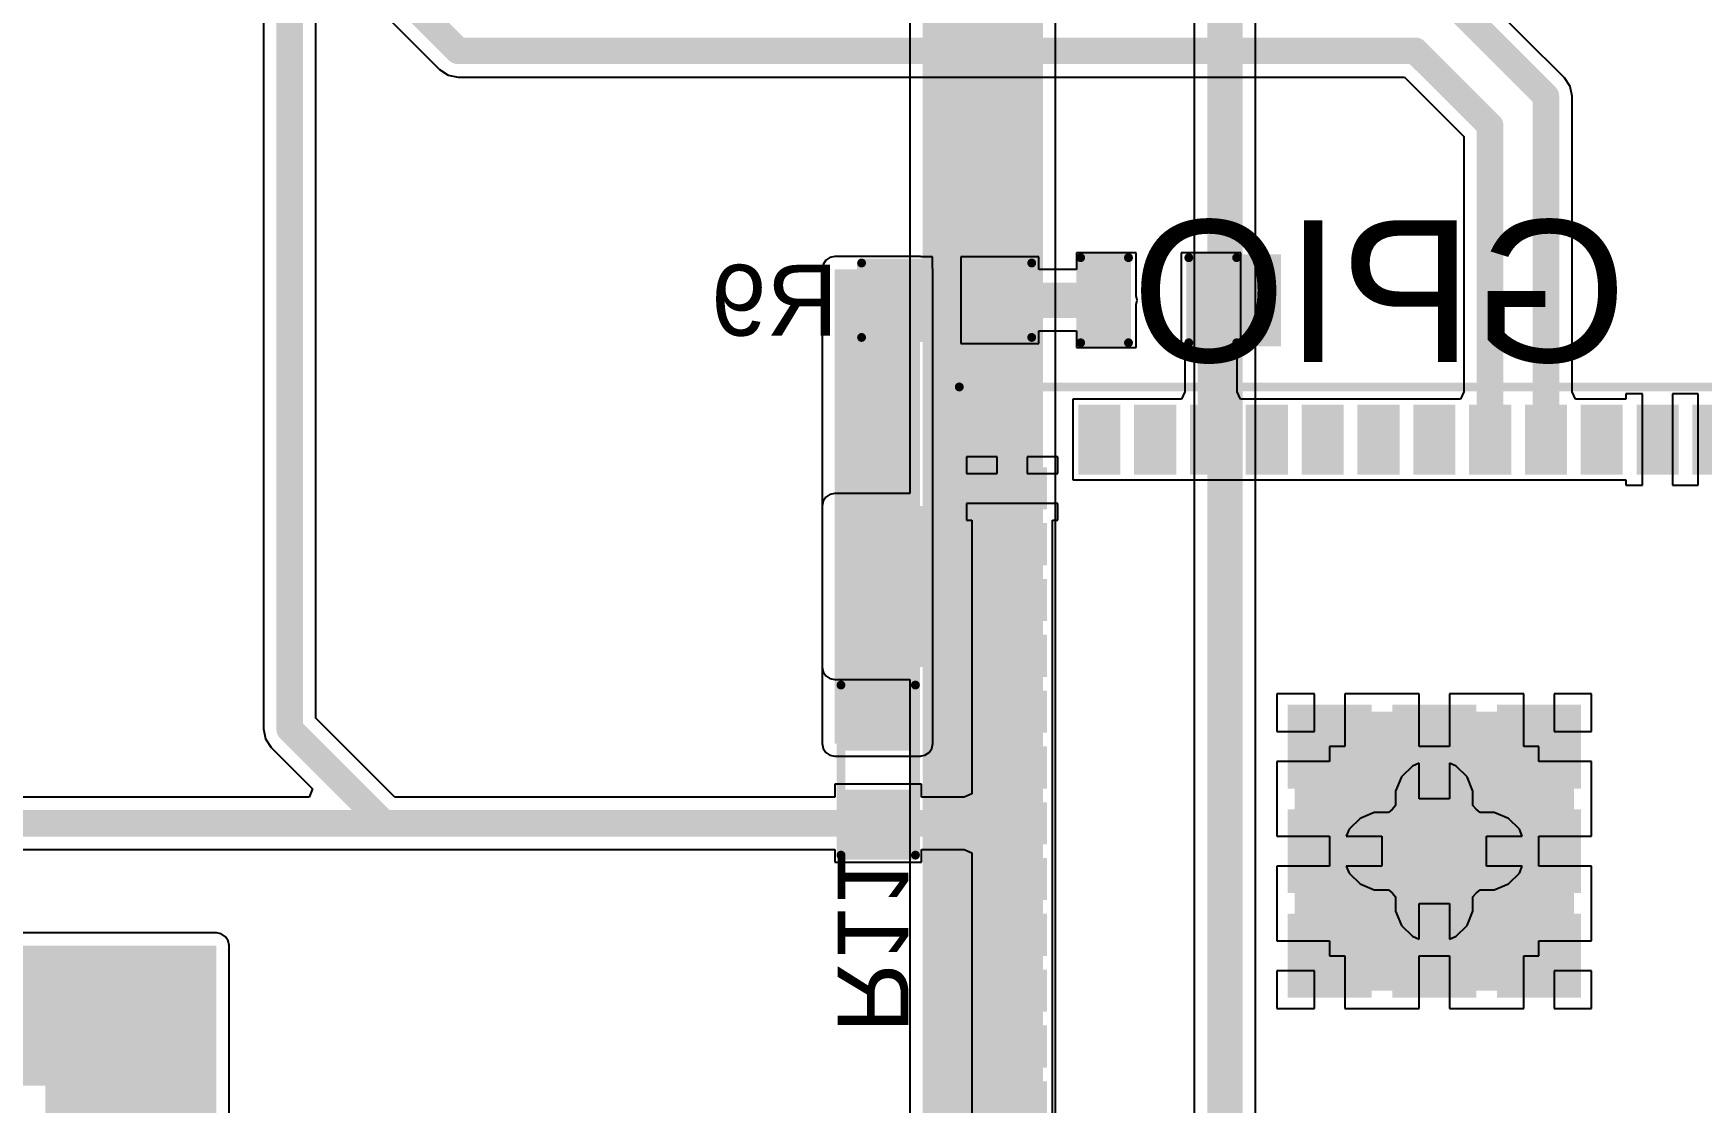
# Model space of a CAD drawing. Header units: millimetres. Extents: x -8 to 110, y -24 to 86.
# Drawn here: x 52.59 to 76.49, y 38.26 to 53.59 of the extents above; entities that cross this region are included whole.
import ezdxf

# ---------------------------------------------------------------- set-up
doc = ezdxf.new("R2010")
doc.units = ezdxf.units.MM
for name, color, linetype in [('BottomLayer', 5, 'Continuous'), ('BottomOverlay', 54, 'Continuous'), ('BottomPaste', 16, 'Continuous'), ('BottomSolder', 6, 'Continuous'), ('TopLayer', 1, 'Continuous'), ('TopSolder', 216, 'Continuous'), ('ViaHoleLayer', 16, 'Continuous')]:
    doc.layers.add(name, color=color, linetype=linetype)
doc.styles.add('Arial', font='', dxfattribs={"height": 0.2})
doc.styles.get('Arial').set_extended_font_data('Arial')

# ---------------------------------------------------------------- blocks, each defined once
blk = doc.blocks.new('ESP32_MINI_1_N4_B_4')
at = {"layer": 'BottomLayer'}
for points in [[(-5.4, 5.65), (-5.4, 6.45), (-5, 6.45), (-5, 5.65)], [(-4.6, 5.65), (-4.6, 6.45), (-4.2, 6.45), (-4.2, 5.65)], [(-3.8, 5.65), (-3.8, 6.45), (-3.4, 6.45), (-3.4, 5.65)], [(-3, 5.65), (-3, 6.45), (-2.6, 6.45), (-2.6, 5.65)], [(-2.2, 5.65), (-2.2, 6.45), (-1.8, 6.45), (-1.8, 5.65)], [(-1.4, 5.65), (-1.4, 6.45), (-1, 6.45), (-1, 5.65)], [(-0.6, 5.65), (-0.6, 6.45), (-0.2, 6.45), (-0.2, 5.65)], [(0.2, 5.65), (0.2, 6.45), (0.6, 6.45), (0.6, 5.65)], [(1, 5.65), (1, 6.45), (1.4, 6.45), (1.4, 5.65)], [(1.8, 5.65), (1.8, 6.45), (2.2, 6.45), (2.2, 5.65)], [(2.6, 5.65), (2.6, 6.45), (3, 6.45), (3, 5.65)], [(3.4, 5.65), (3.4, 6.45), (3.8, 6.45), (3.8, 5.65)], [(4.2, 5.65), (4.2, 6.45), (4.6, 6.45), (4.6, 5.65)], [(5, 5.65), (5, 6.45), (5.4, 6.45), (5.4, 5.65)], [(-6.3, 5), (-5.5, 5), (-5.5, 4.6), (-6.3, 4.6)], [(5.5, 5), (6.3, 5), (6.3, 4.6), (5.5, 4.6)], [(-6.3, 4.2), (-5.5, 4.2), (-5.5, 3.8), (-6.3, 3.8)], [(5.5, 4.2), (6.3, 4.2), (6.3, 3.8), (5.5, 3.8)], [(-6.3, 3.4), (-5.5, 3.4), (-5.5, 3), (-6.3, 3)], [(5.5, 3.4), (6.3, 3.4), (6.3, 3), (5.5, 3)], [(-6.3, 2.6), (-5.5, 2.6), (-5.5, 2.2), (-6.3, 2.2)], [(5.5, 2.6), (6.3, 2.6), (6.3, 2.2), (5.5, 2.2)], [(-2, 1), (-2, 2), (-1, 2), (-1, 1)], [(-0.5, 1), (-0.5, 2), (0.5, 2), (0.5, 1)], [(1, 1), (1, 2), (2, 2), (2, 1)], [(-6.3, 1.8), (-5.5, 1.8), (-5.5, 1.4), (-6.3, 1.4)], [(5.5, 1.8), (6.3, 1.8), (6.3, 1.4), (5.5, 1.4)], [(-6.3, 1), (-5.5, 1), (-5.5, 0.6), (-6.3, 0.6)], [(5.5, 1), (6.3, 1), (6.3, 0.6), (5.5, 0.6)], [(-1, -0.5), (-2, -0.5), (-2, 0.5), (-1, 0.5)], [(-0.5, 0.5), (0.5, 0.5), (0.5, -0.5), (-0.5, -0.5)], [(1, 0.5), (2, 0.5), (2, -0.5), (1, -0.5)], [(-6.3, 0.2), (-5.5, 0.2), (-5.5, -0.2), (-6.3, -0.2)], [(5.5, 0.2), (6.3, 0.2), (6.3, -0.2), (5.5, -0.2)], [(-6.3, -0.6), (-5.5, -0.6), (-5.5, -1), (-6.3, -1)], [(5.5, -0.6), (6.3, -0.6), (6.3, -1), (5.5, -1)], [(-1, -1), (-1, -2), (-2, -2), (-2, -1)], [(0.5, -1), (0.5, -2), (-0.5, -2), (-0.5, -1)], [(2, -1), (2, -2), (1, -2), (1, -1)], [(-6.3, -1.4), (-5.5, -1.4), (-5.5, -1.8), (-6.3, -1.8)], [(5.5, -1.4), (6.3, -1.4), (6.3, -1.8), (5.5, -1.8)], [(-6.3, -2.2), (-5.5, -2.2), (-5.5, -2.6), (-6.3, -2.6)], [(5.5, -2.2), (6.3, -2.2), (6.3, -2.6), (5.5, -2.6)], [(-6.3, -3), (-5.5, -3), (-5.5, -3.4), (-6.3, -3.4)], [(5.5, -3), (6.3, -3), (6.3, -3.4), (5.5, -3.4)], [(-6.3, -3.8), (-5.5, -3.8), (-5.5, -4.2), (-6.3, -4.2)], [(5.5, -3.8), (6.3, -3.8), (6.3, -4.2), (5.5, -4.2)], [(-6.3, -4.6), (-5.5, -4.6), (-5.5, -5), (-6.3, -5)], [(5.5, -4.6), (6.3, -4.6), (6.3, -5), (5.5, -5)], [(-5, -5.65), (-5, -6.45), (-5.4, -6.45), (-5.4, -5.65)], [(-4.2, -5.65), (-4.2, -6.45), (-4.6, -6.45), (-4.6, -5.65)], [(-3.4, -5.65), (-3.4, -6.45), (-3.8, -6.45), (-3.8, -5.65)], [(-2.6, -5.65), (-2.6, -6.45), (-3, -6.45), (-3, -5.65)], [(-1.8, -5.65), (-1.8, -6.45), (-2.2, -6.45), (-2.2, -5.65)], [(-1, -5.65), (-1, -6.45), (-1.4, -6.45), (-1.4, -5.65)], [(-0.2, -5.65), (-0.2, -6.45), (-0.6, -6.45), (-0.6, -5.65)], [(0.6, -5.65), (0.6, -6.45), (0.2, -6.45), (0.2, -5.65)], [(1.4, -5.65), (1.4, -6.45), (1, -6.45), (1, -5.65)], [(2.2, -5.65), (2.2, -6.45), (1.8, -6.45), (1.8, -5.65)], [(3, -5.65), (3, -6.45), (2.6, -6.45), (2.6, -5.65)], [(3.8, -5.65), (3.8, -6.45), (3.4, -6.45), (3.4, -5.65)], [(4.6, -5.65), (4.6, -6.45), (4.2, -6.45), (4.2, -5.65)], [(5.4, -5.65), (5.4, -6.45), (5, -6.45), (5, -5.65)]]:
    blk.add_hatch(color=5, dxfattribs=at).paths.add_polyline_path(points)
at = {"layer": 'BottomOverlay'}
for points in [[(-5.385, -5.124), (-4.928, -5.124), (-4.928, -4.473), (-5.385, -4.473)], [(-5.41, -11.811), (-4.699, -11.811), (-4.699, -7.645), (-5.41, -7.645)], [(-2.946, -7.645), (-3.658, -7.645), (-3.658, -11.811), (-2.946, -11.811)], [(-1.016, -9.271), (-1.016, -11.811), (-0.483, -11.811), (-0.483, -9.271)], [(-1.016, -9.804), (1.524, -9.804), (1.524, -9.271), (-1.016, -9.271)], [(0.991, -9.271), (0.991, -11.811), (1.524, -11.811), (1.524, -9.271)], [(3.531, -11.811), (3.531, -9.271), (2.997, -9.271), (2.997, -11.811)], [(2.997, -9.804), (5.537, -9.804), (5.537, -9.271), (2.997, -9.271)], [(5.004, -9.271), (5.004, -11.811), (5.537, -11.811), (5.537, -9.271)], [(-5.41, -11.811), (-2.946, -11.811), (-2.946, -11.277), (-5.41, -11.277)], [(-3.023, -11.811), (-0.483, -11.811), (-0.483, -11.277), (-3.023, -11.277)], [(0.991, -11.811), (3.531, -11.811), (3.531, -11.277), (0.991, -11.277)]]:
    blk.add_hatch(color=54, dxfattribs=at).paths.add_polyline_path(points)
at = {"layer": 'BottomPaste'}
for points in [[(-5.4, 5.65), (-5.4, 6.45), (-5, 6.45), (-5, 5.65)], [(-4.6, 5.65), (-4.6, 6.45), (-4.2, 6.45), (-4.2, 5.65)], [(-3.8, 5.65), (-3.8, 6.45), (-3.4, 6.45), (-3.4, 5.65)], [(-3, 5.65), (-3, 6.45), (-2.6, 6.45), (-2.6, 5.65)], [(-2.2, 5.65), (-2.2, 6.45), (-1.8, 6.45), (-1.8, 5.65)], [(-1.4, 5.65), (-1.4, 6.45), (-1, 6.45), (-1, 5.65)], [(-0.6, 5.65), (-0.6, 6.45), (-0.2, 6.45), (-0.2, 5.65)], [(0.2, 5.65), (0.2, 6.45), (0.6, 6.45), (0.6, 5.65)], [(1, 5.65), (1, 6.45), (1.4, 6.45), (1.4, 5.65)], [(1.8, 5.65), (1.8, 6.45), (2.2, 6.45), (2.2, 5.65)], [(2.6, 5.65), (2.6, 6.45), (3, 6.45), (3, 5.65)], [(3.4, 5.65), (3.4, 6.45), (3.8, 6.45), (3.8, 5.65)], [(4.2, 5.65), (4.2, 6.45), (4.6, 6.45), (4.6, 5.65)], [(5, 5.65), (5, 6.45), (5.4, 6.45), (5.4, 5.65)], [(-6.3, 5), (-5.5, 5), (-5.5, 4.6), (-6.3, 4.6)], [(5.5, 5), (6.3, 5), (6.3, 4.6), (5.5, 4.6)], [(-6.3, 4.2), (-5.5, 4.2), (-5.5, 3.8), (-6.3, 3.8)], [(5.5, 4.2), (6.3, 4.2), (6.3, 3.8), (5.5, 3.8)], [(-6.3, 3.4), (-5.5, 3.4), (-5.5, 3), (-6.3, 3)], [(5.5, 3.4), (6.3, 3.4), (6.3, 3), (5.5, 3)], [(-6.3, 2.6), (-5.5, 2.6), (-5.5, 2.2), (-6.3, 2.2)], [(5.5, 2.6), (6.3, 2.6), (6.3, 2.2), (5.5, 2.2)], [(-2, 1), (-2, 2), (-1, 2), (-1, 1)], [(-0.5, 1), (-0.5, 2), (0.5, 2), (0.5, 1)], [(1, 1), (1, 2), (2, 2), (2, 1)], [(-6.3, 1.8), (-5.5, 1.8), (-5.5, 1.4), (-6.3, 1.4)], [(5.5, 1.8), (6.3, 1.8), (6.3, 1.4), (5.5, 1.4)], [(-6.3, 1), (-5.5, 1), (-5.5, 0.6), (-6.3, 0.6)], [(5.5, 1), (6.3, 1), (6.3, 0.6), (5.5, 0.6)], [(-1, -0.5), (-2, -0.5), (-2, 0.5), (-1, 0.5)], [(-0.5, 0.5), (0.5, 0.5), (0.5, -0.5), (-0.5, -0.5)], [(1, 0.5), (2, 0.5), (2, -0.5), (1, -0.5)], [(-6.3, 0.2), (-5.5, 0.2), (-5.5, -0.2), (-6.3, -0.2)], [(5.5, 0.2), (6.3, 0.2), (6.3, -0.2), (5.5, -0.2)], [(-6.3, -0.6), (-5.5, -0.6), (-5.5, -1), (-6.3, -1)], [(5.5, -0.6), (6.3, -0.6), (6.3, -1), (5.5, -1)], [(-1, -1), (-1, -2), (-2, -2), (-2, -1)], [(0.5, -1), (0.5, -2), (-0.5, -2), (-0.5, -1)], [(2, -1), (2, -2), (1, -2), (1, -1)], [(-6.3, -1.4), (-5.5, -1.4), (-5.5, -1.8), (-6.3, -1.8)], [(5.5, -1.4), (6.3, -1.4), (6.3, -1.8), (5.5, -1.8)], [(-6.3, -2.2), (-5.5, -2.2), (-5.5, -2.6), (-6.3, -2.6)], [(5.5, -2.2), (6.3, -2.2), (6.3, -2.6), (5.5, -2.6)], [(-6.3, -3), (-5.5, -3), (-5.5, -3.4), (-6.3, -3.4)], [(5.5, -3), (6.3, -3), (6.3, -3.4), (5.5, -3.4)], [(-6.3, -3.8), (-5.5, -3.8), (-5.5, -4.2), (-6.3, -4.2)], [(5.5, -3.8), (6.3, -3.8), (6.3, -4.2), (5.5, -4.2)], [(-6.3, -4.6), (-5.5, -4.6), (-5.5, -5), (-6.3, -5)], [(5.5, -4.6), (6.3, -4.6), (6.3, -5), (5.5, -5)], [(-5, -5.65), (-5, -6.45), (-5.4, -6.45), (-5.4, -5.65)], [(-4.2, -5.65), (-4.2, -6.45), (-4.6, -6.45), (-4.6, -5.65)], [(-3.4, -5.65), (-3.4, -6.45), (-3.8, -6.45), (-3.8, -5.65)], [(-2.6, -5.65), (-2.6, -6.45), (-3, -6.45), (-3, -5.65)], [(-1.8, -5.65), (-1.8, -6.45), (-2.2, -6.45), (-2.2, -5.65)], [(-1, -5.65), (-1, -6.45), (-1.4, -6.45), (-1.4, -5.65)], [(-0.2, -5.65), (-0.2, -6.45), (-0.6, -6.45), (-0.6, -5.65)], [(0.6, -5.65), (0.6, -6.45), (0.2, -6.45), (0.2, -5.65)], [(1.4, -5.65), (1.4, -6.45), (1, -6.45), (1, -5.65)], [(2.2, -5.65), (2.2, -6.45), (1.8, -6.45), (1.8, -5.65)], [(3, -5.65), (3, -6.45), (2.6, -6.45), (2.6, -5.65)], [(3.8, -5.65), (3.8, -6.45), (3.4, -6.45), (3.4, -5.65)], [(4.6, -5.65), (4.6, -6.45), (4.2, -6.45), (4.2, -5.65)], [(5.4, -5.65), (5.4, -6.45), (5, -6.45), (5, -5.65)]]:
    blk.add_hatch(color=16, dxfattribs=at).paths.add_polyline_path(points)
at = {"layer": 'BottomSolder'}
for points in [[(-5.502, 5.548), (-5.502, 6.552), (-4.898, 6.552), (-4.898, 5.548)], [(-4.702, 5.548), (-4.702, 6.552), (-4.098, 6.552), (-4.098, 5.548)], [(-3.902, 5.548), (-3.902, 6.552), (-3.298, 6.552), (-3.298, 5.548)], [(-3.102, 5.548), (-3.102, 6.552), (-2.498, 6.552), (-2.498, 5.548)], [(-2.302, 5.548), (-2.302, 6.552), (-1.698, 6.552), (-1.698, 5.548)], [(-1.502, 5.548), (-1.502, 6.552), (-0.898, 6.552), (-0.898, 5.548)], [(-0.702, 5.548), (-0.702, 6.552), (-0.098, 6.552), (-0.098, 5.548)], [(0.098, 5.548), (0.098, 6.552), (0.702, 6.552), (0.702, 5.548)], [(0.898, 5.548), (0.898, 6.552), (1.502, 6.552), (1.502, 5.548)], [(1.698, 5.548), (1.698, 6.552), (2.302, 6.552), (2.302, 5.548)], [(2.498, 5.548), (2.498, 6.552), (3.102, 6.552), (3.102, 5.548)], [(3.298, 5.548), (3.298, 6.552), (3.902, 6.552), (3.902, 5.548)], [(4.098, 5.548), (4.098, 6.552), (4.702, 6.552), (4.702, 5.548)], [(4.898, 5.548), (4.898, 6.552), (5.502, 6.552), (5.502, 5.548)], [(-6.402, 5.102), (-5.398, 5.102), (-5.398, 4.498), (-6.402, 4.498)], [(5.398, 5.102), (6.402, 5.102), (6.402, 4.498), (5.398, 4.498)], [(-6.402, 4.302), (-5.398, 4.302), (-5.398, 3.698), (-6.402, 3.698)], [(5.398, 4.302), (6.402, 4.302), (6.402, 3.698), (5.398, 3.698)], [(-6.402, 3.502), (-5.398, 3.502), (-5.398, 2.898), (-6.402, 2.898)], [(5.398, 3.502), (6.402, 3.502), (6.402, 2.898), (5.398, 2.898)], [(-6.402, 2.702), (-5.398, 2.702), (-5.398, 2.098), (-6.402, 2.098)], [(5.398, 2.702), (6.402, 2.702), (6.402, 2.098), (5.398, 2.098)], [(-2.102, 0.898), (-2.102, 2.102), (-0.898, 2.102), (-0.898, 0.898)], [(-0.602, 0.898), (-0.602, 2.102), (0.602, 2.102), (0.602, 0.898)], [(0.898, 0.898), (0.898, 2.102), (2.102, 2.102), (2.102, 0.898)], [(-6.402, 1.902), (-5.398, 1.902), (-5.398, 1.298), (-6.402, 1.298)], [(5.398, 1.902), (6.402, 1.902), (6.402, 1.298), (5.398, 1.298)], [(-6.402, 1.102), (-5.398, 1.102), (-5.398, 0.498), (-6.402, 0.498)], [(5.398, 1.102), (6.402, 1.102), (6.402, 0.498), (5.398, 0.498)], [(-0.898, -0.602), (-2.102, -0.602), (-2.102, 0.602), (-0.898, 0.602)], [(-0.602, 0.602), (0.602, 0.602), (0.602, -0.602), (-0.602, -0.602)], [(0.898, 0.602), (2.102, 0.602), (2.102, -0.602), (0.898, -0.602)], [(-6.402, 0.302), (-5.398, 0.302), (-5.398, -0.302), (-6.402, -0.302)], [(5.398, 0.302), (6.402, 0.302), (6.402, -0.302), (5.398, -0.302)], [(-6.402, -0.498), (-5.398, -0.498), (-5.398, -1.102), (-6.402, -1.102)], [(5.398, -0.498), (6.402, -0.498), (6.402, -1.102), (5.398, -1.102)], [(-0.898, -0.898), (-0.898, -2.102), (-2.102, -2.102), (-2.102, -0.898)], [(0.602, -0.898), (0.602, -2.102), (-0.602, -2.102), (-0.602, -0.898)], [(2.102, -0.898), (2.102, -2.102), (0.898, -2.102), (0.898, -0.898)], [(-6.402, -1.298), (-5.398, -1.298), (-5.398, -1.902), (-6.402, -1.902)], [(5.398, -1.298), (6.402, -1.298), (6.402, -1.902), (5.398, -1.902)], [(-6.402, -2.098), (-5.398, -2.098), (-5.398, -2.702), (-6.402, -2.702)], [(5.398, -2.098), (6.402, -2.098), (6.402, -2.702), (5.398, -2.702)], [(-6.402, -2.898), (-5.398, -2.898), (-5.398, -3.502), (-6.402, -3.502)], [(5.398, -2.898), (6.402, -2.898), (6.402, -3.502), (5.398, -3.502)], [(-6.402, -3.698), (-5.398, -3.698), (-5.398, -4.302), (-6.402, -4.302)], [(5.398, -3.698), (6.402, -3.698), (6.402, -4.302), (5.398, -4.302)], [(-6.402, -4.498), (-5.398, -4.498), (-5.398, -5.102), (-6.402, -5.102)], [(5.398, -4.498), (6.402, -4.498), (6.402, -5.102), (5.398, -5.102)], [(-4.898, -5.548), (-4.898, -6.552), (-5.502, -6.552), (-5.502, -5.548)], [(-4.098, -5.548), (-4.098, -6.552), (-4.702, -6.552), (-4.702, -5.548)], [(-3.298, -5.548), (-3.298, -6.552), (-3.902, -6.552), (-3.902, -5.548)], [(-2.498, -5.548), (-2.498, -6.552), (-3.102, -6.552), (-3.102, -5.548)], [(-1.698, -5.548), (-1.698, -6.552), (-2.302, -6.552), (-2.302, -5.548)], [(-0.898, -5.548), (-0.898, -6.552), (-1.502, -6.552), (-1.502, -5.548)], [(-0.098, -5.548), (-0.098, -6.552), (-0.702, -6.552), (-0.702, -5.548)], [(0.702, -5.548), (0.702, -6.552), (0.098, -6.552), (0.098, -5.548)], [(1.502, -5.548), (1.502, -6.552), (0.898, -6.552), (0.898, -5.548)], [(2.302, -5.548), (2.302, -6.552), (1.698, -6.552), (1.698, -5.548)], [(3.102, -5.548), (3.102, -6.552), (2.498, -6.552), (2.498, -5.548)], [(3.902, -5.548), (3.902, -6.552), (3.298, -6.552), (3.298, -5.548)], [(4.702, -5.548), (4.702, -6.552), (4.098, -6.552), (4.098, -5.548)], [(5.502, -5.548), (5.502, -6.552), (4.898, -6.552), (4.898, -5.548)]]:
    blk.add_hatch(color=6, dxfattribs=at).paths.add_polyline_path(points)
at = {"layer": 'BottomOverlay'}
for points, const_width in [([(-6.629, 6.807), (-6.629, -7.15)], 0.127), ([(-6.629, 6.807), (6.655, 6.807)], 0.127), ([(6.655, 6.807), (6.655, -7.15)], 0.127), ([(-6.655, -4.699), (-6.655, -4.953)], 0.3), ([(-6.655, -4.699), (-6.528, -4.826)], 0.3), ([(-6.528, -4.826), (-6.655, -4.953)], 0.3), ([(-6.629, -7.15), (6.642, -7.15)], 0.127), ([(-6.629, -7.15), (-6.629, -12.268)], 0.127), ([(6.655, -7.15), (6.655, -12.268)], 0.127), ([(-6.629, -12.268), (6.655, -12.268)], 0.127)]:
    blk.add_lwpolyline(points, dxfattribs=dict(at, const_width=const_width))
for points, const_width in [([(-6.661, 6.807, 1), (-6.598, 6.807, 1)], 0.0635), ([(-6.661, 6.807, 1), (-6.598, 6.807, 1)], 0.0635), ([(6.623, 6.807, 1), (6.687, 6.807, 1)], 0.0635), ([(6.623, 6.807, 1), (6.687, 6.807, 1)], 0.0635), ([(-6.73, -4.699, 1), (-6.58, -4.699, 1)], 0.15), ([(-6.73, -4.699, 1), (-6.58, -4.699, 1)], 0.15), ([(-6.603, -4.826, 1), (-6.453, -4.826, 1)], 0.15), ([(-6.603, -4.826, 1), (-6.453, -4.826, 1)], 0.15), ([(-6.73, -4.953, 1), (-6.58, -4.953, 1)], 0.15), ([(-6.73, -4.953, 1), (-6.58, -4.953, 1)], 0.15), ([(-6.661, -7.15, 1), (-6.598, -7.15, 1)], 0.0635), ([(-6.661, -7.15, 1), (-6.598, -7.15, 1)], 0.0635), ([(-6.661, -7.15, 1), (-6.598, -7.15, 1)], 0.0635), ([(6.61, -7.15, 1), (6.674, -7.15, 1)], 0.0635), ([(6.623, -7.15, 1), (6.687, -7.15, 1)], 0.0635), ([(6.623, -7.15, 1), (6.687, -7.15, 1)], 0.0635), ([(-6.661, -12.268, 1), (-6.598, -12.268, 1)], 0.0635), ([(-6.661, -12.268, 1), (-6.598, -12.268, 1)], 0.0635), ([(6.623, -12.268, 1), (6.687, -12.268, 1)], 0.0635), ([(6.623, -12.268, 1), (6.687, -12.268, 1)], 0.0635)]:
    blk.add_lwpolyline(points, format="xyb", close=True, dxfattribs=dict(at, const_width=const_width))
blk = doc.blocks.new('R___0603_B_12')
at = {"layer": 'BottomLayer'}
for points in [[(-1.143, -0.4445), (-1.143, 0.4445), (-0.381, 0.4445), (-0.381, -0.4445)], [(0.381, -0.4445), (0.381, 0.4445), (1.143, 0.4445), (1.143, -0.4445)]]:
    blk.add_hatch(color=5, dxfattribs=at).paths.add_polyline_path(points)
at = {"layer": 'BottomPaste'}
for points in [[(-1.143, -0.4445), (-1.143, 0.4445), (-0.381, 0.4445), (-0.381, -0.4445)], [(0.381, -0.4445), (0.381, 0.4445), (1.143, 0.4445), (1.143, -0.4445)]]:
    blk.add_hatch(color=16, dxfattribs=at).paths.add_polyline_path(points)
at = {"layer": 'BottomSolder'}
for points in [[(-1.2446, -0.5461), (-1.2446, 0.5461), (-0.2794, 0.5461), (-0.2794, -0.5461)], [(0.2794, -0.5461), (0.2794, 0.5461), (1.2446, 0.5461), (1.2446, -0.5461)]]:
    blk.add_hatch(color=6, dxfattribs=at).paths.add_polyline_path(points)
at = {"layer": 'BottomOverlay', "const_width": 0.127}
for points in [[(-1.2192, 0.5334), (1.2192, 0.5334)], [(-1.2192, 0.5334), (-1.2192, -0.5334)], [(1.2192, 0.5334), (1.2192, -0.5334)], [(-1.2192, -0.5334), (1.2192, -0.5334)]]:
    blk.add_lwpolyline(points, dxfattribs=at)
at = {"layer": 'BottomOverlay', "const_width": 0.0635}
for points in [[(-1.25095, 0.5334, 1), (-1.18745, 0.5334, 1)], [(-1.25095, 0.5334, 1), (-1.18745, 0.5334, 1)], [(1.18745, 0.5334, 1), (1.25095, 0.5334, 1)], [(1.18745, 0.5334, 1), (1.25095, 0.5334, 1)], [(-1.25095, -0.5334, 1), (-1.18745, -0.5334, 1)], [(-1.25095, -0.5334, 1), (-1.18745, -0.5334, 1)], [(1.18745, -0.5334, 1), (1.25095, -0.5334, 1)], [(1.18745, -0.5334, 1), (1.25095, -0.5334, 1)]]:
    blk.add_lwpolyline(points, format="xyb", close=True, dxfattribs=at)
blk = doc.blocks.new('R___0603_B_14')
at = {"layer": 'BottomLayer'}
for points in [[(-1.143, -0.4445), (-1.143, 0.4445), (-0.381, 0.4445), (-0.381, -0.4445)], [(0.381, -0.4445), (0.381, 0.4445), (1.143, 0.4445), (1.143, -0.4445)]]:
    blk.add_hatch(color=5, dxfattribs=at).paths.add_polyline_path(points)
at = {"layer": 'BottomPaste'}
for points in [[(-1.143, -0.4445), (-1.143, 0.4445), (-0.381, 0.4445), (-0.381, -0.4445)], [(0.381, -0.4445), (0.381, 0.4445), (1.143, 0.4445), (1.143, -0.4445)]]:
    blk.add_hatch(color=16, dxfattribs=at).paths.add_polyline_path(points)
at = {"layer": 'BottomSolder'}
for points in [[(-1.2446, -0.5461), (-1.2446, 0.5461), (-0.2794, 0.5461), (-0.2794, -0.5461)], [(0.2794, -0.5461), (0.2794, 0.5461), (1.2446, 0.5461), (1.2446, -0.5461)]]:
    blk.add_hatch(color=6, dxfattribs=at).paths.add_polyline_path(points)
at = {"layer": 'BottomOverlay', "const_width": 0.127}
for points in [[(1.2192, 0.5334), (-1.2192, 0.5334)], [(-1.2192, 0.5334), (-1.2192, -0.5334)], [(1.2192, 0.5334), (1.2192, -0.5334)], [(1.2192, -0.5334), (-1.2192, -0.5334)]]:
    blk.add_lwpolyline(points, dxfattribs=at)
at = {"layer": 'BottomOverlay', "const_width": 0.0635}
for points in [[(-1.25095, 0.5334, 1), (-1.18745, 0.5334, 1)], [(-1.25095, 0.5334, 1), (-1.18745, 0.5334, 1)], [(1.18745, 0.5334, 1), (1.25095, 0.5334, 1)], [(1.18745, 0.5334, 1), (1.25095, 0.5334, 1)], [(-1.25095, -0.5334, 1), (-1.18745, -0.5334, 1)], [(-1.25095, -0.5334, 1), (-1.18745, -0.5334, 1)], [(1.18745, -0.5334, 1), (1.25095, -0.5334, 1)], [(1.18745, -0.5334, 1), (1.25095, -0.5334, 1)]]:
    blk.add_lwpolyline(points, format="xyb", close=True, dxfattribs=at)
blk = doc.blocks.new('LED_0603_B_31')
at = {"layer": 'BottomLayer'}
for points in [[(-1, 0.5), (-0.5, 0.5), (-0.5, -0.5), (-1, -0.5)], [(0.5, 0.5), (1, 0.5), (1, -0.5), (0.5, -0.5)]]:
    blk.add_hatch(color=5, dxfattribs=at).paths.add_polyline_path(points)
at = {"layer": 'BottomOverlay'}
blk.add_hatch(color=54, dxfattribs=at).paths.add_polyline_path([(1.118, -0.66), (1.753, -0.66), (1.753, 0.66), (1.118, 0.66)])
at = {"layer": 'BottomPaste'}
for points in [[(-1, 0.5), (-0.5, 0.5), (-0.5, -0.5), (-1, -0.5)], [(0.5, 0.5), (1, 0.5), (1, -0.5), (0.5, -0.5)]]:
    blk.add_hatch(color=16, dxfattribs=at).paths.add_polyline_path(points)
at = {"layer": 'BottomSolder'}
for points in [[(-1.102, 0.602), (-0.398, 0.602), (-0.398, -0.602), (-1.102, -0.602)], [(0.398, 0.602), (1.102, 0.602), (1.102, -0.602), (0.398, -0.602)]]:
    blk.add_hatch(color=6, dxfattribs=at).paths.add_polyline_path(points)
at = {"layer": 'BottomOverlay', "const_width": 0.127}
for points in [[(-1.118, -0.61), (-1.118, 0.61)], [(-1.118, 0.61), (-0.432, 0.61)], [(0.432, 0.61), (1.118, 0.61)], [(1.118, -0.61), (1.118, 0.61)], [(-1.118, -0.61), (-0.432, -0.61)], [(0.432, -0.61), (1.118, -0.61)]]:
    blk.add_lwpolyline(points, dxfattribs=at)
at = {"layer": 'BottomOverlay', "const_width": 0.0635}
for points in [[(-1.149, 0.61, 1), (-1.086, 0.61, 1)], [(-1.149, 0.61, 1), (-1.086, 0.61, 1)], [(-0.464, 0.61, 1), (-0.4, 0.61, 1)], [(0.4, 0.61, 1), (0.464, 0.61, 1)], [(1.086, 0.61, 1), (1.149, 0.61, 1)], [(1.086, 0.61, 1), (1.149, 0.61, 1)], [(-1.149, -0.61, 1), (-1.086, -0.61, 1)], [(-1.149, -0.61, 1), (-1.086, -0.61, 1)], [(-0.464, -0.61, 1), (-0.4, -0.61, 1)], [(0.4, -0.61, 1), (0.464, -0.61, 1)], [(1.086, -0.61, 1), (1.149, -0.61, 1)], [(1.086, -0.61, 1), (1.149, -0.61, 1)]]:
    blk.add_lwpolyline(points, format="xyb", close=True, dxfattribs=at)

msp = doc.modelspace()

# ---------------------------------------------------------------- hatches: boundary and pattern name
at = {"layer": 'BottomLayer'}
for points in [[(64.07, 43.41), (65.293, 43.41), (65.293, 50.209), (64.07, 50.209)], [(64.07, 49.067), (65.293, 49.067), (65.293, 49.956), (64.07, 49.956)], [(70.662, 39.867), (74.662, 39.867), (74.662, 43.867), (70.662, 43.867)]]:
    msp.add_hatch(color=5, dxfattribs=at).paths.add_polyline_path(points)
h = msp.add_hatch(color=5, dxfattribs=at)
edge = h.paths.add_edge_path()
edge.add_arc((64.921, 46.209), 0.3, 0, 360)
h = msp.add_hatch(color=5, dxfattribs=at)
edge = h.paths.add_edge_path()
edge.add_arc((64.921, 45.013), 0.3, 0, 360)
h = msp.add_hatch(color=5, dxfattribs=at)
edge = h.paths.add_edge_path()
edge.add_arc((72.662, 42.617), 0.3, 0, 360)
h = msp.add_hatch(color=5, dxfattribs=at)
edge = h.paths.add_edge_path()
edge.add_arc((71.912, 41.867), 0.3, 0, 360)
h = msp.add_hatch(color=5, dxfattribs=at)
edge = h.paths.add_edge_path()
edge.add_arc((73.412, 41.867), 0.3, 0, 360)
h = msp.add_hatch(color=5, dxfattribs=at)
edge = h.paths.add_edge_path()
edge.add_arc((72.662, 41.117), 0.3, 0, 360)
at = {"layer": 'BottomSolder'}
h = msp.add_hatch(color=6, dxfattribs=at)
edge = h.paths.add_edge_path()
edge.add_arc((64.921, 46.209), 0.402, 0, 360)
h = msp.add_hatch(color=6, dxfattribs=at)
edge = h.paths.add_edge_path()
edge.add_arc((64.921, 45.013), 0.402, 0, 360)
h = msp.add_hatch(color=6, dxfattribs=at)
edge = h.paths.add_edge_path()
edge.add_arc((72.662, 42.617), 0.402, 0, 360)
h = msp.add_hatch(color=6, dxfattribs=at)
edge = h.paths.add_edge_path()
edge.add_arc((71.912, 41.867), 0.402, 0, 360)
h = msp.add_hatch(color=6, dxfattribs=at)
edge = h.paths.add_edge_path()
edge.add_arc((73.412, 41.867), 0.402, 0, 360)
h = msp.add_hatch(color=6, dxfattribs=at)
edge = h.paths.add_edge_path()
edge.add_arc((72.662, 41.117), 0.402, 0, 360)
at = {"layer": 'TopLayer'}
for points in [[(65.328, 31.319), (67.054, 31.319), (67.054, 57.215), (65.328, 57.215)], [(64.07, 44.507), (67.054, 44.507), (67.054, 46.813), (64.07, 46.813)], [(24.155, 38.506), (55.21, 38.506), (55.21, 40.513), (24.155, 40.513)], [(52.759, 10.369), (55.21, 10.369), (55.21, 40.513), (52.759, 40.513)]]:
    msp.add_hatch(color=1, dxfattribs=at).paths.add_polyline_path(points)
h = msp.add_hatch(color=1, dxfattribs=at)
edge = h.paths.add_edge_path()
edge.add_arc((64.921, 46.209), 0.3, 0, 360)
h = msp.add_hatch(color=1, dxfattribs=at)
edge = h.paths.add_edge_path()
edge.add_arc((64.921, 45.013), 0.3, 0, 360)
h = msp.add_hatch(color=1, dxfattribs=at)
edge = h.paths.add_edge_path()
edge.add_arc((72.662, 42.617), 0.3, 0, 360)
h = msp.add_hatch(color=1, dxfattribs=at)
edge = h.paths.add_edge_path()
edge.add_arc((71.912, 41.867), 0.3, 0, 360)
h = msp.add_hatch(color=1, dxfattribs=at)
edge = h.paths.add_edge_path()
edge.add_arc((73.412, 41.867), 0.3, 0, 360)
h = msp.add_hatch(color=1, dxfattribs=at)
edge = h.paths.add_edge_path()
edge.add_arc((72.662, 41.117), 0.3, 0, 360)
at = {"layer": 'TopSolder'}
h = msp.add_hatch(color=216, dxfattribs=at)
edge = h.paths.add_edge_path()
edge.add_arc((64.921, 46.209), 0.402, 0, 360)
h = msp.add_hatch(color=216, dxfattribs=at)
edge = h.paths.add_edge_path()
edge.add_arc((64.921, 45.013), 0.402, 0, 360)
h = msp.add_hatch(color=216, dxfattribs=at)
edge = h.paths.add_edge_path()
edge.add_arc((72.662, 42.617), 0.402, 0, 360)
h = msp.add_hatch(color=216, dxfattribs=at)
edge = h.paths.add_edge_path()
edge.add_arc((71.912, 41.867), 0.402, 0, 360)
h = msp.add_hatch(color=216, dxfattribs=at)
edge = h.paths.add_edge_path()
edge.add_arc((73.412, 41.867), 0.402, 0, 360)
h = msp.add_hatch(color=216, dxfattribs=at)
edge = h.paths.add_edge_path()
edge.add_arc((72.662, 41.117), 0.402, 0, 360)
at = {"layer": 'ViaHoleLayer'}
h = msp.add_hatch(color=16, dxfattribs=at)
edge = h.paths.add_edge_path()
edge.add_arc((64.921, 46.209), 0.15, 0, 360)
h = msp.add_hatch(color=16, dxfattribs=at)
edge = h.paths.add_edge_path()
edge.add_arc((64.921, 45.013), 0.15, 0, 360)
h = msp.add_hatch(color=16, dxfattribs=at)
edge = h.paths.add_edge_path()
edge.add_arc((72.662, 42.617), 0.15, 0, 360)
h = msp.add_hatch(color=16, dxfattribs=at)
edge = h.paths.add_edge_path()
edge.add_arc((71.912, 41.867), 0.15, 0, 360)
h = msp.add_hatch(color=16, dxfattribs=at)
edge = h.paths.add_edge_path()
edge.add_arc((73.412, 41.867), 0.15, 0, 360)
h = msp.add_hatch(color=16, dxfattribs=at)
edge = h.paths.add_edge_path()
edge.add_arc((72.662, 41.117), 0.15, 0, 360)

# ---------------------------------------------------------------- linework, layer by layer
at = {"layer": 'BottomLayer'}
for p, q in [((55.883, 64.416), (55.883, 43.62)), ((56.634, 43.775), (56.634, 64.416)), ((74.527, 52.953), (72.91, 54.571)), ((56.993, 54.49), (58.408, 53.074)), ((58.408, 53.074), (58.53, 52.993)), ((58.53, 52.993), (58.674, 52.964)), ((58.674, 52.964), (72.234, 52.964)), ((72.234, 52.964), (73.086, 52.113)), ((74.609, 52.831), (74.527, 52.953)), ((74.637, 52.688), (74.609, 52.831)), ((74.637, 48.452), (74.637, 52.688)), ((73.086, 52.113), (73.086, 48.452)), ((63.903, 50.279), (63.889, 50.209)), ((63.889, 50.209), (63.889, 49.067)), ((63.942, 50.338), (63.903, 50.279)), ((64.001, 50.377), (63.942, 50.338)), ((64.07, 50.391), (64.001, 50.377)), ((65.293, 50.391), (64.07, 50.391)), ((65.311, 50.387), (65.293, 50.391)), ((65.471, 50.387), (65.311, 50.387)), ((65.471, 50.227), (65.471, 50.387)), ((65.474, 50.209), (65.471, 50.227)), ((65.474, 43.41), (65.474, 50.209)), ((66.995, 50.387), (65.877, 50.387)), ((65.877, 50.387), (65.877, 49.143)), ((66.995, 50.205), (66.995, 50.387)), ((68.389, 50.443), (67.534, 50.443)), ((67.534, 50.443), (67.534, 50.205)), ((68.389, 49.828), (68.389, 50.443)), ((69.889, 50.443), (69.034, 50.443)), ((69.034, 50.443), (69.034, 49.087)), ((69.889, 49.087), (69.889, 50.443)), ((67.534, 50.205), (66.995, 50.205)), ((68.402, 49.765), (68.389, 49.828)), ((68.389, 49.702), (68.402, 49.765)), ((68.389, 49.087), (68.389, 49.702)), ((66.995, 49.143), (66.995, 49.325)), ((66.995, 49.325), (67.534, 49.325)), ((67.534, 49.325), (67.534, 49.087)), ((63.889, 49.067), (63.889, 43.41)), ((65.877, 49.143), (66.995, 49.143)), ((67.534, 49.087), (68.389, 49.087)), ((69.034, 49.087), (69.086, 49.087)), ((69.086, 49.087), (69.086, 48.452)), ((69.837, 48.452), (69.837, 49.087)), ((69.837, 49.087), (69.889, 49.087)), ((68.157, 48.345), (67.484, 48.345)), ((67.484, 48.345), (67.484, 47.189)), ((68.284, 48.345), (68.157, 48.345)), ((68.366, 48.345), (68.284, 48.345)), ((68.957, 48.345), (68.366, 48.345)), ((69.039, 48.345), (68.957, 48.345)), ((69.086, 48.452), (69.039, 48.345)), ((69.884, 48.345), (69.837, 48.452)), ((69.966, 48.345), (69.884, 48.345)), ((70.557, 48.345), (69.966, 48.345)), ((70.684, 48.345), (70.557, 48.345)), ((70.766, 48.345), (70.684, 48.345)), ((71.357, 48.345), (70.766, 48.345)), ((71.484, 48.345), (71.357, 48.345)), ((71.566, 48.345), (71.484, 48.345)), ((72.157, 48.345), (71.566, 48.345)), ((72.284, 48.345), (72.157, 48.345)), ((72.366, 48.345), (72.284, 48.345)), ((72.957, 48.345), (72.366, 48.345)), ((73.039, 48.345), (72.957, 48.345)), ((73.086, 48.452), (73.039, 48.345)), ((74.684, 48.345), (74.637, 48.452)), ((74.766, 48.345), (74.684, 48.345)), ((75.408, 48.345), (74.766, 48.345)), ((75.646, 48.421), (75.408, 48.421)), ((75.408, 48.421), (75.408, 48.345)), ((75.646, 47.767), (75.646, 48.421)), ((76.446, 48.421), (76.078, 48.421)), ((76.078, 48.421), (76.078, 47.767)), ((76.446, 47.767), (76.446, 48.421)), ((75.646, 47.113), (75.646, 47.767)), ((76.078, 47.767), (76.078, 47.113)), ((76.446, 47.113), (76.446, 47.767)), ((66.396, 47.521), (65.958, 47.521)), ((65.958, 47.521), (65.958, 47.283)), ((66.396, 47.283), (66.396, 47.521)), ((67.266, 47.521), (66.828, 47.521)), ((66.828, 47.521), (66.828, 47.283)), ((67.266, 47.283), (67.266, 47.521)), ((65.958, 47.283), (66.396, 47.283)), ((66.828, 47.283), (67.266, 47.283)), ((67.484, 47.189), (68.157, 47.189)), ((68.157, 47.189), (68.239, 47.189)), ((68.239, 47.189), (68.366, 47.189)), ((68.366, 47.189), (68.957, 47.189)), ((68.957, 47.189), (69.039, 47.189)), ((69.039, 47.189), (69.166, 47.189)), ((69.166, 47.189), (69.757, 47.189)), ((69.757, 47.189), (69.839, 47.189)), ((69.839, 47.189), (69.966, 47.189)), ((69.966, 47.189), (70.557, 47.189)), ((70.557, 47.189), (70.639, 47.189)), ((70.639, 47.189), (70.766, 47.189)), ((70.766, 47.189), (71.357, 47.189)), ((71.357, 47.189), (71.439, 47.189)), ((71.439, 47.189), (71.566, 47.189)), ((71.566, 47.189), (72.157, 47.189)), ((72.157, 47.189), (72.239, 47.189)), ((72.239, 47.189), (72.366, 47.189)), ((72.366, 47.189), (72.957, 47.189)), ((72.957, 47.189), (73.039, 47.189)), ((73.039, 47.189), (73.166, 47.189)), ((73.166, 47.189), (73.757, 47.189)), ((73.757, 47.189), (73.839, 47.189)), ((73.839, 47.189), (73.966, 47.189)), ((73.966, 47.189), (74.557, 47.189)), ((74.557, 47.189), (74.639, 47.189)), ((74.639, 47.189), (74.766, 47.189)), ((74.766, 47.189), (75.408, 47.189)), ((75.408, 47.189), (75.408, 47.113)), ((75.408, 47.113), (75.646, 47.113)), ((76.078, 47.113), (76.446, 47.113)), ((66.612, 46.851), (65.958, 46.851)), ((65.958, 46.851), (65.958, 46.613)), ((67.266, 46.851), (66.612, 46.851)), ((67.266, 46.613), (67.266, 46.851)), ((65.958, 46.613), (66.034, 46.613)), ((66.034, 46.613), (66.034, 45.972)), ((67.189, 45.972), (67.189, 46.613)), ((67.189, 46.613), (67.266, 46.613)), ((66.034, 45.972), (66.034, 45.889)), ((67.189, 45.845), (67.189, 45.972)), ((66.034, 45.889), (66.034, 45.762)), ((66.034, 45.762), (66.034, 45.172)), ((67.189, 45.762), (67.189, 45.845)), ((67.189, 45.172), (67.189, 45.762)), ((66.034, 45.172), (66.034, 45.089)), ((66.034, 45.089), (66.034, 44.962)), ((66.034, 44.962), (66.034, 44.372)), ((67.189, 45.045), (67.189, 45.172)), ((67.189, 44.962), (67.189, 45.045)), ((67.189, 44.372), (67.189, 44.962)), ((66.034, 44.372), (66.034, 44.289)), ((66.034, 44.289), (66.034, 44.162)), ((67.189, 44.245), (67.189, 44.372)), ((67.189, 44.162), (67.189, 44.245)), ((66.034, 44.162), (66.034, 43.572)), ((67.189, 43.572), (67.189, 44.162)), ((70.946, 44.121), (70.408, 44.121)), ((70.408, 44.121), (70.408, 43.583)), ((70.946, 43.583), (70.946, 44.121)), ((72.446, 44.121), (71.378, 44.121)), ((71.378, 44.121), (71.378, 43.367)), ((72.446, 43.367), (72.446, 44.121)), ((73.946, 44.121), (72.878, 44.121)), ((72.878, 44.121), (72.878, 43.367)), ((73.946, 43.367), (73.946, 44.121)), ((74.916, 44.121), (74.378, 44.121)), ((74.378, 44.121), (74.378, 43.583)), ((74.916, 43.583), (74.916, 44.121)), ((57.766, 42.643), (56.634, 43.775)), ((55.883, 43.62), (55.911, 43.476)), ((66.034, 43.572), (66.034, 43.489)), ((67.189, 43.445), (67.189, 43.572)), ((70.408, 43.583), (70.946, 43.583)), ((74.378, 43.583), (74.916, 43.583)), ((55.911, 43.476), (55.993, 43.354)), ((55.993, 43.354), (56.587, 42.76)), ((63.889, 43.41), (63.903, 43.341)), ((63.903, 43.341), (63.942, 43.282)), ((63.942, 43.282), (64.001, 43.243)), ((65.363, 43.243), (65.421, 43.282)), ((65.421, 43.282), (65.461, 43.341)), ((65.461, 43.341), (65.474, 43.41)), ((66.034, 43.489), (66.034, 43.362)), ((66.034, 43.362), (66.034, 42.772)), ((67.189, 43.362), (67.189, 43.445)), ((67.189, 42.772), (67.189, 43.362)), ((71.378, 43.367), (71.162, 43.367)), ((71.162, 43.367), (71.162, 43.151)), ((72.878, 43.367), (72.446, 43.367)), ((74.162, 43.367), (73.946, 43.367)), ((74.162, 43.151), (74.162, 43.367)), ((64.001, 43.243), (64.07, 43.229)), ((64.07, 43.229), (65.293, 43.229)), ((65.293, 43.229), (65.311, 43.232)), ((65.311, 43.232), (65.315, 43.232)), ((65.315, 43.233), (65.363, 43.243)), ((65.315, 43.232), (65.315, 43.233)), ((71.162, 43.151), (70.408, 43.151)), ((70.408, 43.151), (70.408, 42.613)), ((74.916, 43.151), (74.162, 43.151)), ((74.916, 42.613), (74.916, 43.151)), ((65.315, 42.826), (64.07, 42.826)), ((64.07, 42.826), (64.07, 42.643)), ((65.315, 42.643), (65.315, 42.826)), ((56.538, 42.643), (30.512, 42.643)), ((56.587, 42.76), (56.538, 42.643)), ((64.07, 42.643), (57.766, 42.643)), ((65.926, 42.643), (65.315, 42.643)), ((66.034, 42.689), (65.926, 42.643)), ((66.034, 42.772), (66.034, 42.689)), ((67.189, 42.645), (67.189, 42.772)), ((67.189, 42.562), (67.189, 42.645)), ((67.189, 41.972), (67.189, 42.562)), ((70.408, 42.613), (70.408, 42.083)), ((74.916, 42.083), (74.916, 42.613)), ((70.408, 42.083), (71.162, 42.083)), ((71.162, 42.083), (71.162, 41.651)), ((74.162, 41.651), (74.162, 42.083)), ((74.162, 42.083), (74.916, 42.083)), ((30.357, 41.891), (64.07, 41.891)), ((64.07, 41.891), (64.07, 41.708)), ((65.315, 41.708), (65.315, 41.891)), ((65.315, 41.891), (65.926, 41.891)), ((65.926, 41.891), (66.034, 41.845)), ((66.034, 41.845), (66.034, 41.762)), ((67.189, 41.845), (67.189, 41.972)), ((67.189, 41.762), (67.189, 41.845)), ((64.07, 41.708), (65.315, 41.708)), ((66.034, 41.762), (66.034, 41.172)), ((67.189, 41.172), (67.189, 41.762)), ((71.162, 41.651), (70.408, 41.651)), ((70.408, 41.651), (70.408, 41.113)), ((74.916, 41.651), (74.162, 41.651)), ((74.916, 41.113), (74.916, 41.651)), ((66.034, 41.172), (66.034, 41.089)), ((67.189, 41.045), (67.189, 41.172)), ((66.034, 41.089), (66.034, 40.962)), ((66.034, 40.962), (66.034, 40.372)), ((67.189, 40.962), (67.189, 41.045)), ((67.189, 40.372), (67.189, 40.962)), ((70.408, 41.113), (70.408, 40.583)), ((74.916, 40.583), (74.916, 41.113)), ((70.408, 40.583), (71.162, 40.583)), ((71.162, 40.583), (71.162, 40.367)), ((74.162, 40.367), (74.162, 40.583)), ((74.162, 40.583), (74.916, 40.583)), ((66.034, 40.372), (66.034, 40.289)), ((66.034, 40.289), (66.034, 40.162)), ((67.189, 40.245), (67.189, 40.372)), ((67.189, 40.162), (67.189, 40.245)), ((71.162, 40.367), (71.378, 40.367)), ((71.378, 40.367), (71.378, 39.613)), ((72.446, 39.613), (72.446, 40.367)), ((72.446, 40.367), (72.878, 40.367)), ((72.878, 40.367), (72.878, 39.613)), ((73.946, 39.613), (73.946, 40.367)), ((73.946, 40.367), (74.162, 40.367)), ((66.034, 40.162), (66.034, 39.572)), ((67.189, 39.572), (67.189, 40.162)), ((70.946, 40.151), (70.408, 40.151)), ((70.408, 40.151), (70.408, 39.613)), ((70.946, 39.613), (70.946, 40.151)), ((74.916, 40.151), (74.378, 40.151)), ((74.378, 40.151), (74.378, 39.613)), ((74.916, 39.613), (74.916, 40.151)), ((66.034, 39.572), (66.034, 39.489)), ((66.034, 39.489), (66.034, 39.362)), ((67.189, 39.445), (67.189, 39.572)), ((70.408, 39.613), (70.946, 39.613)), ((71.378, 39.613), (72.446, 39.613)), ((72.878, 39.613), (73.946, 39.613)), ((74.378, 39.613), (74.916, 39.613)), ((66.034, 39.362), (66.034, 38.772)), ((67.189, 39.362), (67.189, 39.445)), ((67.189, 38.772), (67.189, 39.362)), ((66.034, 38.772), (66.034, 38.689)), ((67.189, 38.645), (67.189, 38.772)), ((66.034, 38.689), (66.034, 38.562)), ((66.034, 38.562), (66.034, 37.972)), ((67.189, 38.562), (67.189, 38.645)), ((67.189, 37.972), (67.189, 38.562))]:
    msp.add_line(p, q, dxfattribs=at)
for points, const_width in [([(56.258, 43.62), (56.258, 65.394)], 0.381), ([(57.258, 54.756), (58.674, 53.34)], 0.381), ([(72.644, 54.305), (74.262, 52.688)], 0.381), ([(58.674, 53.34), (72.39, 53.34)], 0.381), ([(72.39, 53.34), (73.462, 52.268)], 0.381), ([(74.262, 47.767), (74.262, 52.688)], 0.381), ([(73.462, 47.767), (73.462, 52.268)], 0.381), ([(66.436, 49.765), (67.962, 49.765)], 0.508), ([(69.462, 47.767), (69.462, 49.765)], 0.381), ([(56.258, 43.62), (57.611, 42.267)], 0.381), ([(72.662, 42.49), (72.662, 43.113)], 0.508), ([(72.662, 41.867), (72.662, 42.49)], 0.508), ([(30.357, 42.267), (57.611, 42.267)], 0.381), ([(57.611, 42.267), (66.612, 42.267)], 0.381), ([(71.162, 41.867), (72.662, 41.867)], 0.508), ([(72.662, 40.367), (72.662, 41.867)], 0.508), ([(72.662, 41.867), (74.162, 41.867)], 0.508)]:
    msp.add_lwpolyline(points, dxfattribs=dict(at, const_width=const_width))
for points, const_width in [([(58.579, 53.34, 1), (58.769, 53.34, 1)], 0.191), ([(58.579, 53.34, 1), (58.769, 53.34, 1)], 0.191), ([(72.295, 53.34, 1), (72.485, 53.34, 1)], 0.191), ([(72.295, 53.34, 1), (72.485, 53.34, 1)], 0.191), ([(74.166, 52.688, 1), (74.357, 52.688, 1)], 0.191), ([(74.166, 52.688, 1), (74.357, 52.688, 1)], 0.191), ([(73.366, 52.268, 1), (73.557, 52.268, 1)], 0.191), ([(73.366, 52.268, 1), (73.557, 52.268, 1)], 0.191), ([(66.309, 49.765, 1), (66.563, 49.765, 1)], 0.254), ([(67.835, 49.765, 1), (68.089, 49.765, 1)], 0.254), ([(69.366, 49.765, 1), (69.557, 49.765, 1)], 0.191), ([(69.366, 47.767, 1), (69.557, 47.767, 1)], 0.191), ([(73.366, 47.767, 1), (73.557, 47.767, 1)], 0.191), ([(74.166, 47.767, 1), (74.357, 47.767, 1)], 0.191), ([(56.163, 43.62, 1), (56.354, 43.62, 1)], 0.191), ([(56.163, 43.62, 1), (56.354, 43.62, 1)], 0.191), ([(72.535, 43.113, 1), (72.789, 43.113, 1)], 0.254), ([(72.535, 42.49, 1), (72.789, 42.49, 1)], 0.254), ([(72.535, 42.49, 1), (72.789, 42.49, 1)], 0.254), ([(57.516, 42.267, 1), (57.706, 42.267, 1)], 0.191), ([(57.516, 42.267, 1), (57.706, 42.267, 1)], 0.191), ([(57.516, 42.267, 1), (57.706, 42.267, 1)], 0.191), ([(66.516, 42.267, 1), (66.707, 42.267, 1)], 0.191), ([(71.035, 41.867, 1), (71.289, 41.867, 1)], 0.254), ([(72.535, 41.867, 1), (72.789, 41.867, 1)], 0.254), ([(72.535, 41.867, 1), (72.789, 41.867, 1)], 0.254), ([(72.535, 41.867, 1), (72.789, 41.867, 1)], 0.254), ([(72.535, 41.867, 1), (72.789, 41.867, 1)], 0.254), ([(74.035, 41.867, 1), (74.289, 41.867, 1)], 0.254), ([(72.535, 40.367, 1), (72.789, 40.367, 1)], 0.254)]:
    msp.add_lwpolyline(points, format="xyb", close=True, dxfattribs=dict(at, const_width=const_width))
at = {"layer": 'TopLayer'}
for p, q in [((65.146, 57.215), (65.146, 46.994)), ((67.235, 32.634), (67.235, 57.215)), ((70.102, 34.736), (70.102, 56.043)), ((69.221, 55.861), (69.221, 34.736)), ((63.903, 46.882), (63.889, 46.813)), ((63.942, 46.941), (63.903, 46.882)), ((64.001, 46.98), (63.942, 46.941)), ((64.07, 46.994), (64.001, 46.98)), ((65.146, 46.994), (64.07, 46.994)), ((63.889, 46.813), (63.889, 44.507)), ((63.889, 44.507), (63.903, 44.438)), ((63.903, 44.438), (63.942, 44.379)), ((63.942, 44.379), (64.001, 44.34)), ((64.001, 44.34), (64.07, 44.326)), ((64.07, 44.326), (65.146, 44.326)), ((65.146, 44.326), (65.146, 32.453)), ((72.348, 43.087), (72.192, 42.931)), ((72.446, 43.127), (72.348, 43.087)), ((72.446, 42.617), (72.446, 43.127)), ((72.975, 43.087), (72.878, 43.127)), ((72.878, 43.127), (72.878, 42.617)), ((73.131, 42.931), (72.975, 43.087)), ((72.192, 42.931), (72.108, 42.727)), ((73.216, 42.727), (73.131, 42.931)), ((72.108, 42.727), (72.108, 42.523)), ((72.878, 42.617), (72.446, 42.617)), ((73.216, 42.523), (73.216, 42.727)), ((71.598, 42.337), (71.442, 42.181)), ((71.801, 42.421), (71.598, 42.337)), ((72.006, 42.421), (71.801, 42.421)), ((72.061, 42.468), (72.006, 42.421)), ((72.108, 42.523), (72.061, 42.468)), ((73.262, 42.468), (73.216, 42.523)), ((73.318, 42.421), (73.262, 42.468)), ((73.522, 42.421), (73.318, 42.421)), ((73.725, 42.337), (73.522, 42.421)), ((73.881, 42.181), (73.725, 42.337)), ((71.442, 42.181), (71.401, 42.083)), ((71.401, 42.083), (71.912, 42.083)), ((71.912, 42.083), (71.912, 41.651)), ((73.412, 41.651), (73.412, 42.083)), ((73.412, 42.083), (73.922, 42.083)), ((73.922, 42.083), (73.881, 42.181)), ((71.912, 41.651), (71.401, 41.651)), ((71.401, 41.651), (71.442, 41.553)), ((73.922, 41.651), (73.412, 41.651)), ((73.881, 41.553), (73.922, 41.651)), ((71.442, 41.553), (71.598, 41.397)), ((71.598, 41.397), (71.801, 41.313)), ((73.522, 41.313), (73.725, 41.397)), ((73.725, 41.397), (73.881, 41.553)), ((71.801, 41.313), (72.006, 41.313)), ((72.006, 41.313), (72.061, 41.266)), ((72.061, 41.266), (72.108, 41.211)), ((72.108, 41.211), (72.108, 41.007)), ((73.216, 41.211), (73.262, 41.266)), ((73.216, 41.007), (73.216, 41.211)), ((73.262, 41.266), (73.318, 41.313)), ((73.318, 41.313), (73.522, 41.313)), ((72.108, 41.007), (72.192, 40.803)), ((72.446, 40.607), (72.446, 41.117)), ((72.446, 41.117), (72.878, 41.117)), ((72.878, 41.117), (72.878, 40.607)), ((73.131, 40.803), (73.216, 41.007)), ((55.21, 40.694), (24.106, 40.694)), ((55.279, 40.68), (55.21, 40.694)), ((55.338, 40.641), (55.279, 40.68)), ((72.192, 40.803), (72.348, 40.647)), ((72.348, 40.647), (72.446, 40.607)), ((72.878, 40.607), (72.975, 40.647)), ((72.975, 40.647), (73.131, 40.803)), ((55.377, 40.582), (55.338, 40.641)), ((55.391, 40.513), (55.377, 40.582)), ((55.391, 10.369), (55.391, 40.513))]:
    msp.add_line(p, q, dxfattribs=at)
at = {"layer": 'TopLayer', "const_width": 0.508}
msp.add_lwpolyline([(69.662, 34.55), (69.662, 56.043)], dxfattribs=at)

# ---------------------------------------------------------------- block references
for name, p, rotation in [('R___0603_B_14', (65.674, 49.765), 180), ('ESP32_MINI_1_N4_B_4', (72.662, 41.867), 90), ('R___0603_B_12', (64.693, 43.029), 90)]:
    msp.add_blockref(name, p, dxfattribs=dict(rotation=rotation))
msp.add_blockref('LED_0603_B_31', (68.712, 49.765))

# ---------------------------------------------------------------- texts
at = {"layer": 'BottomOverlay', "style": 'Arial', "text_generation_flag": 2}
for s, height, p in [('GPIO', 2.032, (75.422, 48.88)), ('R9', 1.016, (64.117, 49.257))]:
    msp.add_text(s, height=height, dxfattribs=at).set_placement(p)
msp.add_text('R11', height=1.016, rotation=270, dxfattribs=at).set_placement((64.11, 39.26))

doc.saveas('drawing.dxf')
